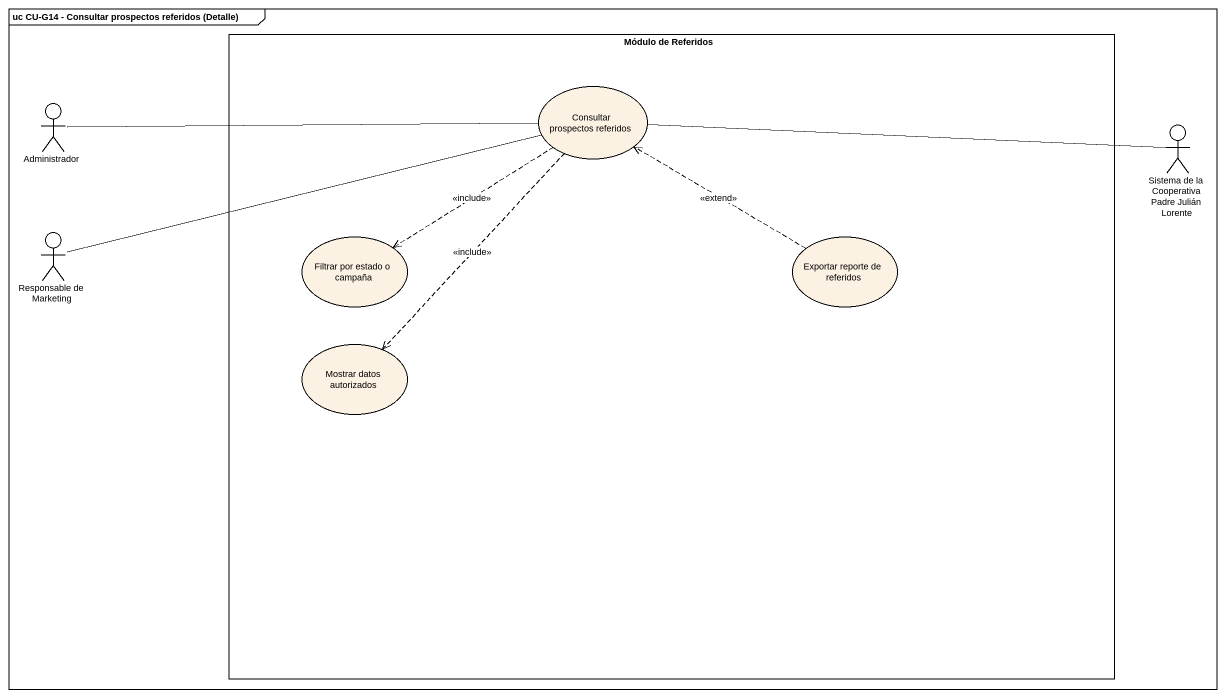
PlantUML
@startuml
mainframe uc CU-G14 - Consultar prospectos referidos (Detalle)
rectangle "Módulo de Referidos" as Módulo_de_Referidos {
  usecase "Consultar prospectos referidos" as Consultar_prospectos
  usecase "Filtrar por estado o campaña" as Filtrar_por_estado_o_campaña
  usecase "Exportar reporte de referidos" as Exportar_reporte_de
  usecase "Mostrar datos autorizados" as Mostrar_datos_autorizados
}
actor Administrador
actor "Sistema de la Cooperativa Padre Julián Lorente" as Sistema_de_la_Cooperativa
actor "Responsable de Marketing" as Responsable_de_Marketing
Consultar_prospectos -left- Responsable_de_Marketing
Consultar_prospectos ..> Filtrar_por_estado_o_campaña : <<include>>
Consultar_prospectos ..> Mostrar_datos_autorizados : <<include>>
Administrador -right- Consultar_prospectos
Sistema_de_la_Cooperativa -left- Consultar_prospectos
Exportar_reporte_de .left.> Consultar_prospectos : <<extend>>
@enduml
